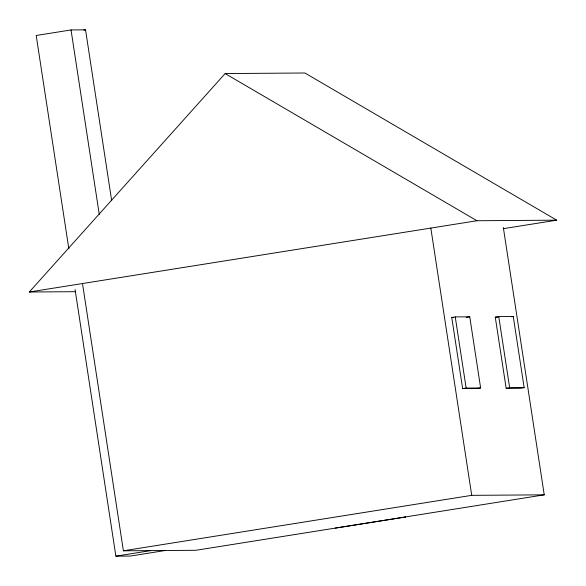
<?xml version="1.0" encoding="UTF-8"?>
<svg xmlns="http://www.w3.org/2000/svg" width="586" height="586" viewBox="0 0 586 586"><rect width="100%" height="100%" fill="white"/><g stroke="black" fill="none" stroke-linecap="round" stroke-linejoin="round"><path stroke-width="0.88" d="M75.528 291.682L29.3 292.004L225.141 73.565L304.91 73.001L556.7 220.175L503.455 228.657M111.684 200.69L85.541 29.842L71.038 29.945L36.2 35.49L68.848 248.823M83.754 30.128L85.541 29.842M29.3 292.004L476.931 220.739L556.7 220.175M451.762 317.48L455.249 316.923L469.752 316.821L480.637 387.947L477.151 388.503L462.647 388.606L451.762 317.48L453.579 317.466M466.266 317.378L469.752 316.821M495.273 317.173L498.759 316.616L513.263 316.513L524.148 387.639L520.661 388.196L506.158 388.298L495.273 317.173L497.99 317.151M511.519 316.792L513.263 316.513M462.647 388.606L466.134 388.049L480.637 387.947M506.158 388.298L509.644 387.742L524.148 387.639M82.619 284.356L123.39 550.803L471.723 495.346L544.24 494.84L503.33 227.485M75.074 289.499L115.874 556.158L150.712 550.613M165.215 550.51L130.378 556.055L115.874 556.158M544.24 494.84L195.907 550.291L123.39 550.803M404.904 517.02L405.629 517.013L335.243 528.111M225.141 73.565L476.931 220.739M498.759 316.616L509.644 387.742M455.249 316.923L466.134 388.049M430.813 227.998L471.723 495.346M71.038 29.945L99.254 214.351"/></g></svg>
